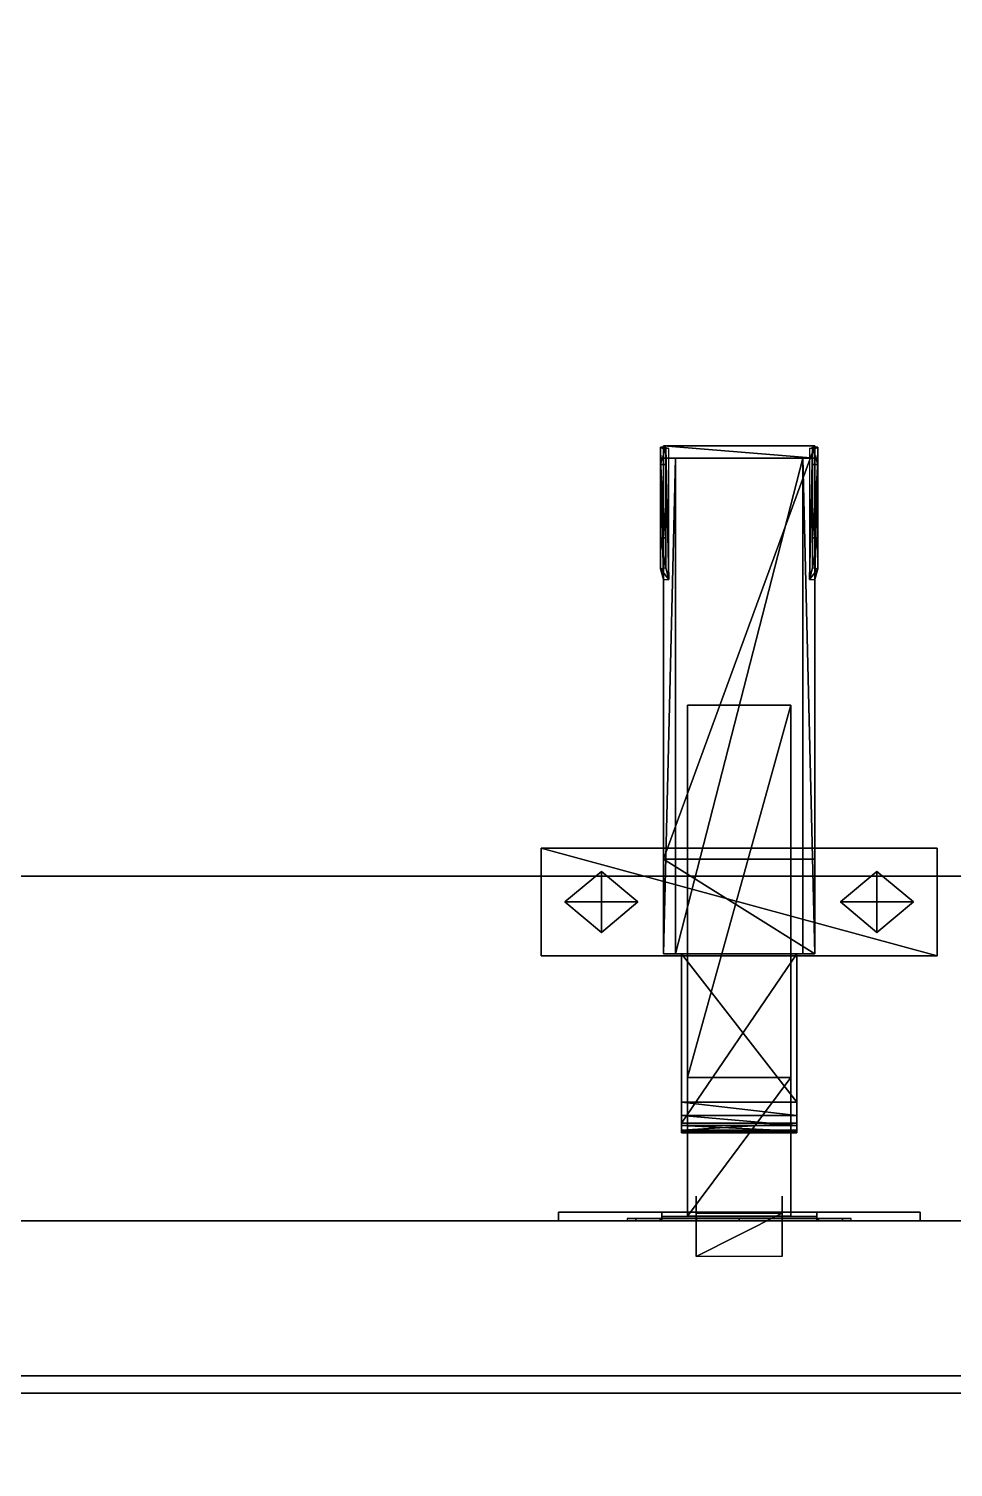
# Model space of a CAD drawing. Extents: x 0 to 3903, y -1756 to 0.
# Drawn here: x 1480.5 to 1587.9, y -546.6 to -379.7 of the extents above; entities that cross this region are included whole.
import ezdxf

# ---------------------------------------------------------------- set-up
doc = ezdxf.new("R2010")
doc.units = 0
for name, color, linetype in [('LAYER0', 7, 'CONTINUOUS'), ('LAYER1', 7, 'CONTINUOUS'), ('LAYER148', 35, 'CONTINUOUS'), ('LAYER151', 8, 'CONTINUOUS'), ('LAYER153', 8, 'CONTINUOUS'), ('LAYER173', 7, 'CONTINUOUS'), ('LAYER174', 7, 'CONTINUOUS'), ('LAYER177', 253, 'CONTINUOUS'), ('LAYER178', 253, 'CONTINUOUS'), ('LAYER179', 28, 'CONTINUOUS'), ('LAYER183', 47, 'CONTINUOUS'), ('LAYER335', 7, 'CONTINUOUS'), ('LAYER336', 7, 'CONTINUOUS'), ('LAYER345', 8, 'CONTINUOUS'), ('LAYER371', 7, 'CONTINUOUS'), ('LAYER386', 7, 'CONTINUOUS'), ('LAYER411', 7, 'CONTINUOUS')]:
    doc.layers.add(name, color=color, linetype=linetype)

msp = doc.modelspace()

# ---------------------------------------------------------------- linework, layer by layer
at = {"layer": 'LAYER0', "invisible_edges": 1}
for points in [[(3902.994, -18.002), (0.0042, -1756.002), (0.0042, -18.002), (3902.994, -18.002)], [(0.0042, -1756.002), (3902.994, -18.002), (3902.994, -1756.002), (0.0042, -1756.002)], [(3902.994, -1756.002, 5), (0.0042, -18.002, 5), (0.0042, -1756.002, 5), (3902.994, -1756.002, 5)], [(0.0042, -18.002, 5), (3902.994, -1756.002, 5), (3902.994, -18.002, 5), (0.0042, -18.002, 5)]]:
    msp.add_3dface(points, dxfattribs=at)
at = {"layer": 'LAYER148'}
for points, invisible_edges in [([(870.0003, -232.001, 885), (2405, -168.001, 885), (2405, -738.001, 885), (870.0003, -232.001, 885)], 5), ([(2405, -168.001, 930), (870.0003, -232.001, 930), (2405, -738.001, 930), (2405, -168.001, 930)], 3), ([(870.0003, -232.001, 885), (2405, -738.001, 885), (870.0003, -692.001, 885), (870.0003, -232.001, 885)], 3), ([(2405, -738.001, 930), (870.0003, -232.001, 930), (870.0003, -692.001, 930), (2405, -738.001, 930)], 5)]:
    msp.add_3dface(points, dxfattribs=dict(at, invisible_edges=invisible_edges))
at = {"layer": 'LAYER151', "invisible_edges": 1}
for points in [[(3535, -168, 1605), (907.0002, -538, 1605), (907.0002, -168, 1605), (3535, -168, 1605)], [(907.0002, -538, 1605), (3535, -168, 1605), (3535, -538, 1605), (907.0002, -538, 1605)], [(3535, -538, 1623), (907.0002, -168, 1623), (907.0002, -538, 1623), (3535, -538, 1623)], [(907.0002, -168, 1623), (3535, -538, 1623), (3535, -168, 1623), (907.0002, -168, 1623)], [(3535, -538, 1623), (907.0002, -538, 1605), (3535, -538, 1605), (3535, -538, 1623)], [(907.0002, -538, 1605), (3535, -538, 1623), (907.0002, -538, 1623), (907.0002, -538, 1605)]]:
    msp.add_3dface(points, dxfattribs=at)
at = {"layer": 'LAYER153', "invisible_edges": 1}
for points in [[(3517, -478, 2487), (925.0002, -538, 2487), (925.0002, -478, 2487), (3517, -478, 2487)], [(925.0002, -538, 2487), (3517, -478, 2487), (3517, -538, 2487), (925.0002, -538, 2487)], [(925.0002, -478, 2505), (3517, -478, 2487), (925.0002, -478, 2487), (925.0002, -478, 2505)], [(3517, -478, 2487), (925.0002, -478, 2505), (3517, -478, 2505), (3517, -478, 2487)], [(3517, -538, 2505), (925.0002, -478, 2505), (925.0002, -538, 2505), (3517, -538, 2505)], [(925.0002, -478, 2505), (3517, -538, 2505), (3517, -478, 2505), (925.0002, -478, 2505)], [(3517, -538, 2505), (925.0002, -538, 2487), (3517, -538, 2487), (3517, -538, 2505)], [(925.0002, -538, 2487), (3517, -538, 2505), (925.0002, -538, 2505), (925.0002, -538, 2487)]]:
    msp.add_3dface(points, dxfattribs=at)
at = {"layer": 'LAYER173', "invisible_edges": 1}
for points in [[(1647, -168, 1624), (943.0002, -518, 1624), (943.0002, -168, 1624), (1647, -168, 1624)], [(943.0002, -518, 1624), (1647, -168, 1624), (1647, -518, 1624), (943.0002, -518, 1624)], [(1647, -518, 1642), (943.0002, -168, 1642), (943.0002, -518, 1642), (1647, -518, 1642)], [(943.0002, -168, 1642), (1647, -518, 1642), (1647, -168, 1642), (943.0002, -168, 1642)], [(1647, -518, 1642), (943.0002, -518, 1624), (1647, -518, 1624), (1647, -518, 1642)], [(943.0002, -518, 1624), (1647, -518, 1642), (943.0002, -518, 1642), (943.0002, -518, 1624)]]:
    msp.add_3dface(points, dxfattribs=at)
at = {"layer": 'LAYER174', "invisible_edges": 1}
for points in [[(943.0002, -168, 1972), (1647, -518, 1972), (1647, -168, 1972), (943.0002, -168, 1972)], [(1647, -518, 1972), (943.0002, -168, 1972), (943.0002, -518, 1972), (1647, -518, 1972)], [(943.0002, -518, 1954), (1647, -168, 1954), (1647, -518, 1954), (943.0002, -518, 1954)], [(1647, -168, 1954), (943.0002, -518, 1954), (943.0002, -168, 1954), (1647, -168, 1954)], [(943.0002, -518, 1954), (1647, -518, 1972), (943.0002, -518, 1972), (943.0002, -518, 1954)], [(1647, -518, 1972), (943.0002, -518, 1954), (1647, -518, 1954), (1647, -518, 1972)]]:
    msp.add_3dface(points, dxfattribs=at)
at = {"layer": 'LAYER177'}
for points in [[(1553.875, -428.2314, 1951.05), (1553.875, -428.2976, 1950.032), (1553.875, -430.2314, 1953.05), (1553.875, -428.2314, 1951.05)], [(1554.475, -428.2314, 1951.05), (1554.475, -428.2913, 1950.124), (1553.875, -428.2314, 1951.05), (1554.475, -428.2314, 1951.05)], [(1553.875, -428.2314, 1951.05), (1554.475, -428.2913, 1950.124), (1553.875, -428.2976, 1950.032), (1553.875, -428.2314, 1951.05)], [(1554.475, -430.2314, 1953.05), (1554.475, -428.2314, 1951.05), (1553.875, -430.2314, 1953.05), (1554.475, -430.2314, 1953.05)], [(1553.875, -430.2314, 1953.05), (1554.475, -428.2314, 1951.05), (1553.875, -428.2314, 1951.05), (1553.875, -430.2314, 1953.05)], [(1554.829, -428.3699, 1949), (1553.875, -428.2976, 1950.032), (1554.475, -428.2913, 1950.124), (1554.829, -428.3699, 1949)], [(1554.2, -428.3699, 1949), (1554.2, -443.5649, 1949), (1553.875, -428.2976, 1950.032), (1554.2, -428.3699, 1949)], [(1553.875, -428.2976, 1950.032), (1554.2, -443.5649, 1949), (1553.875, -442.3354, 1950.032), (1553.875, -428.2976, 1950.032)], [(1553.875, -442.3354, 1950.032), (1553.875, -430.2314, 1953.05), (1553.875, -428.2976, 1950.032), (1553.875, -442.3354, 1950.032)], [(1554.829, -428.3699, 1949), (1554.2, -428.3699, 1949), (1553.875, -428.2976, 1950.032), (1554.829, -428.3699, 1949)], [(1554.2, -428.0422, 1949), (1554.2, -429.5056, 1928.074), (1554.2, -487.011, 1928.074), (1554.2, -428.0422, 1949)], [(1554.2, -428.0422, 1949), (1554.2, -487.011, 1928.074), (1554.2, -476.0403, 1949), (1554.2, -428.0422, 1949)], [(1571.8, -428.0422, 1949), (1554.2, -428.0422, 1949), (1554.2, -476.0403, 1949), (1571.8, -428.0422, 1949)], [(1571.8, -428.0422, 1949), (1554.2, -476.0403, 1949), (1571.8, -476.0403, 1949), (1571.8, -428.0422, 1949)], [(1571.8, -428.0422, 1949), (1571.8, -429.5056, 1928.074), (1554.2, -428.0422, 1949), (1571.8, -428.0422, 1949)], [(1554.2, -428.0422, 1949), (1571.8, -429.5056, 1928.074), (1554.2, -429.5056, 1928.074), (1554.2, -428.0422, 1949)], [(1554.475, -428.2314, 1951.05), (1554.475, -430.2314, 1953.05), (1554.475, -428.2913, 1950.124), (1554.475, -428.2314, 1951.05)], [(1554.475, -442.2256, 1950.124), (1554.829, -443.5649, 1949), (1554.475, -428.2913, 1950.124), (1554.475, -442.2256, 1950.124)], [(1554.475, -428.2913, 1950.124), (1554.829, -443.5649, 1949), (1554.829, -428.3699, 1949), (1554.475, -428.2913, 1950.124)], [(1554.475, -430.2314, 1953.05), (1554.475, -442.2256, 1950.124), (1554.475, -428.2913, 1950.124), (1554.475, -430.2314, 1953.05)], [(1572.125, -428.2976, 1950.032), (1571.171, -428.3699, 1949), (1571.525, -428.2913, 1950.124), (1572.125, -428.2976, 1950.032)], [(1571.171, -443.5649, 1949), (1571.525, -442.2256, 1950.124), (1571.525, -428.2913, 1950.124), (1571.171, -443.5649, 1949)], [(1571.171, -443.5649, 1949), (1571.525, -428.2913, 1950.124), (1571.171, -428.3699, 1949), (1571.171, -443.5649, 1949)], [(1571.8, -428.3699, 1949), (1571.171, -428.3699, 1949), (1572.125, -428.2976, 1950.032), (1571.8, -428.3699, 1949)], [(1571.525, -430.2314, 1953.05), (1571.525, -428.2314, 1951.05), (1571.525, -428.2913, 1950.124), (1571.525, -430.2314, 1953.05)], [(1571.525, -428.2913, 1950.124), (1571.525, -428.2314, 1951.05), (1572.125, -428.2314, 1951.05), (1571.525, -428.2913, 1950.124)], [(1571.525, -428.2913, 1950.124), (1572.125, -428.2314, 1951.05), (1572.125, -428.2976, 1950.032), (1571.525, -428.2913, 1950.124)], [(1571.525, -428.2314, 1951.05), (1571.525, -430.2314, 1953.05), (1572.125, -430.2314, 1953.05), (1571.525, -428.2314, 1951.05)], [(1571.525, -428.2314, 1951.05), (1572.125, -430.2314, 1953.05), (1572.125, -428.2314, 1951.05), (1571.525, -428.2314, 1951.05)], [(1571.525, -442.2256, 1950.124), (1571.525, -430.2314, 1953.05), (1571.525, -428.2913, 1950.124), (1571.525, -442.2256, 1950.124)], [(1571.8, -429.5056, 1928.074), (1571.8, -428.0422, 1949), (1571.8, -476.0403, 1949), (1571.8, -429.5056, 1928.074)], [(1571.8, -443.5649, 1949), (1571.8, -428.3699, 1949), (1572.125, -428.2976, 1950.032), (1571.8, -443.5649, 1949)], [(1571.8, -443.5649, 1949), (1572.125, -428.2976, 1950.032), (1572.125, -442.3354, 1950.032), (1571.8, -443.5649, 1949)], [(1572.125, -428.2976, 1950.032), (1572.125, -428.2314, 1951.05), (1572.125, -430.2314, 1953.05), (1572.125, -428.2976, 1950.032)], [(1572.125, -430.2314, 1953.05), (1572.125, -442.3354, 1950.032), (1572.125, -428.2976, 1950.032), (1572.125, -430.2314, 1953.05)], [(1553.875, -442.3354, 1950.032), (1553.875, -438.7385, 1953.05), (1553.875, -430.2314, 1953.05), (1553.875, -442.3354, 1950.032)], [(1554.475, -438.7385, 1953.05), (1554.475, -430.2314, 1953.05), (1553.875, -430.2314, 1953.05), (1554.475, -438.7385, 1953.05)], [(1554.475, -438.7385, 1953.05), (1553.875, -430.2314, 1953.05), (1553.875, -438.7385, 1953.05), (1554.475, -438.7385, 1953.05)], [(1554.2, -429.5056, 1928.074), (1555.6, -429.5056, 1928.074), (1554.2, -487.011, 1928.074), (1554.2, -429.5056, 1928.074)], [(1554.2, -487.011, 1928.074), (1555.6, -429.5056, 1928.074), (1555.6, -487.011, 1928.074), (1554.2, -487.011, 1928.074)], [(1554.475, -438.7385, 1953.05), (1554.475, -442.2256, 1950.124), (1554.475, -430.2314, 1953.05), (1554.475, -438.7385, 1953.05)], [(1555.6, -487.011, 1924.1), (1555.6, -487.011, 1928.074), (1555.6, -429.5056, 1928.074), (1555.6, -487.011, 1924.1)], [(1555.6, -487.011, 1924.1), (1555.6, -429.5056, 1928.074), (1570.4, -429.5056, 1928.074), (1555.6, -487.011, 1924.1)], [(1555.6, -487.011, 1924.1), (1570.4, -429.5056, 1928.074), (1570.4, -487.011, 1924.1), (1555.6, -487.011, 1924.1)], [(1570.4, -487.011, 1928.074), (1570.4, -487.011, 1924.1), (1570.4, -429.5056, 1928.074), (1570.4, -487.011, 1928.074)], [(1571.8, -487.011, 1928.074), (1570.4, -487.011, 1928.074), (1570.4, -429.5056, 1928.074), (1571.8, -487.011, 1928.074)], [(1571.8, -487.011, 1928.074), (1570.4, -429.5056, 1928.074), (1571.8, -429.5056, 1928.074), (1571.8, -487.011, 1928.074)], [(1571.525, -430.2314, 1953.05), (1571.525, -438.7385, 1953.05), (1572.125, -430.2314, 1953.05), (1571.525, -430.2314, 1953.05)], [(1572.125, -430.2314, 1953.05), (1571.525, -438.7385, 1953.05), (1572.125, -438.7385, 1953.05), (1572.125, -430.2314, 1953.05)], [(1571.525, -442.2256, 1950.124), (1571.525, -438.7385, 1953.05), (1571.525, -430.2314, 1953.05), (1571.525, -442.2256, 1950.124)], [(1571.8, -429.5056, 1928.074), (1571.8, -476.0403, 1949), (1571.8, -487.011, 1928.074), (1571.8, -429.5056, 1928.074)], [(1572.125, -438.7385, 1953.05), (1572.125, -442.3354, 1950.032), (1572.125, -430.2314, 1953.05), (1572.125, -438.7385, 1953.05)], [(1554.475, -442.2256, 1950.124), (1554.475, -438.7385, 1953.05), (1553.875, -438.7385, 1953.05), (1554.475, -442.2256, 1950.124)], [(1554.475, -442.2256, 1950.124), (1553.875, -438.7385, 1953.05), (1553.875, -442.3354, 1950.032), (1554.475, -442.2256, 1950.124)], [(1571.525, -438.7385, 1953.05), (1571.525, -442.2256, 1950.124), (1572.125, -438.7385, 1953.05), (1571.525, -438.7385, 1953.05)], [(1572.125, -438.7385, 1953.05), (1571.525, -442.2256, 1950.124), (1572.125, -442.3354, 1950.032), (1572.125, -438.7385, 1953.05)], [(1554.829, -443.5649, 1949), (1554.475, -442.2256, 1950.124), (1553.875, -442.3354, 1950.032), (1554.829, -443.5649, 1949)], [(1554.829, -443.5649, 1949), (1553.875, -442.3354, 1950.032), (1554.2, -443.5649, 1949), (1554.829, -443.5649, 1949)], [(1571.525, -442.2256, 1950.124), (1571.171, -443.5649, 1949), (1572.125, -442.3354, 1950.032), (1571.525, -442.2256, 1950.124)], [(1572.125, -442.3354, 1950.032), (1571.171, -443.5649, 1949), (1571.8, -443.5649, 1949), (1572.125, -442.3354, 1950.032)], [(1554.2, -487.011, 1928.074), (1554.2, -487.011, 1939.858), (1554.2, -476.0403, 1949), (1554.2, -487.011, 1928.074)], [(1571.8, -487.011, 1939.858), (1571.8, -476.0403, 1949), (1554.2, -476.0403, 1949), (1571.8, -487.011, 1939.858)], [(1571.8, -487.011, 1939.858), (1554.2, -476.0403, 1949), (1554.2, -487.011, 1939.858), (1571.8, -487.011, 1939.858)], [(1571.8, -487.011, 1928.074), (1571.8, -476.0403, 1949), (1571.8, -487.011, 1939.858), (1571.8, -487.011, 1928.074)], [(1554.2, -487.011, 1928.074), (1571.8, -487.011, 1928.074), (1554.2, -487.011, 1939.858), (1554.2, -487.011, 1928.074)], [(1554.2, -487.011, 1939.858), (1571.8, -487.011, 1928.074), (1571.8, -487.011, 1939.858), (1554.2, -487.011, 1939.858)], [(1555.6, -487.011, 1924.1), (1570.4, -487.011, 1924.1), (1555.6, -487.011, 1928.074), (1555.6, -487.011, 1924.1)], [(1555.6, -487.011, 1928.074), (1570.4, -487.011, 1924.1), (1570.4, -487.011, 1928.074), (1555.6, -487.011, 1928.074)], [(1556.3, -487.011, 1925.666), (1556.3, -504.2454, 1925.275), (1556.3, -506.666, 1938.375), (1556.3, -487.011, 1925.666)], [(1556.3, -487.011, 1925.666), (1556.3, -506.666, 1938.375), (1556.3, -487.011, 1938.375), (1556.3, -487.011, 1925.666)], [(1569.7, -504.2454, 1925.275), (1556.3, -504.2454, 1925.275), (1556.3, -487.011, 1925.666), (1569.7, -504.2454, 1925.275)], [(1569.7, -504.2454, 1925.275), (1556.3, -487.011, 1925.666), (1569.7, -487.011, 1925.666), (1569.7, -504.2454, 1925.275)], [(1569.7, -506.666, 1938.375), (1569.7, -487.011, 1938.375), (1556.3, -506.666, 1938.375), (1569.7, -506.666, 1938.375)], [(1556.3, -506.666, 1938.375), (1569.7, -487.011, 1938.375), (1556.3, -487.011, 1938.375), (1556.3, -506.666, 1938.375)], [(1569.7, -504.2454, 1925.275), (1569.7, -487.011, 1925.666), (1569.7, -506.666, 1938.375), (1569.7, -504.2454, 1925.275)], [(1569.7, -506.666, 1938.375), (1569.7, -487.011, 1925.666), (1569.7, -487.011, 1938.375), (1569.7, -506.666, 1938.375)], [(1569.7, -505.7974, 1927.07), (1556.3, -505.7974, 1927.07), (1556.3, -504.2454, 1925.275), (1569.7, -505.7974, 1927.07)], [(1569.7, -505.7974, 1927.07), (1556.3, -504.2454, 1925.275), (1569.7, -504.2454, 1925.275), (1569.7, -505.7974, 1927.07)], [(1556.3, -505.7974, 1927.07), (1556.3, -504.6487, 1927.458), (1556.3, -504.2454, 1925.275), (1556.3, -505.7974, 1927.07)], [(1556.3, -506.937, 1929.152), (1556.3, -505.0522, 1929.642), (1556.3, -504.6487, 1927.458), (1556.3, -506.937, 1929.152)], [(1556.3, -506.937, 1929.152), (1556.3, -504.6487, 1927.458), (1556.3, -505.7974, 1927.07), (1556.3, -506.937, 1929.152)], [(1556.3, -507.6125, 1931.426), (1556.3, -505.4556, 1931.825), (1556.3, -505.0522, 1929.642), (1556.3, -507.6125, 1931.426)], [(1556.3, -507.6125, 1931.426), (1556.3, -505.0522, 1929.642), (1556.3, -506.937, 1929.152), (1556.3, -507.6125, 1931.426)], [(1556.3, -507.7944, 1933.792), (1556.3, -505.8591, 1934.008), (1556.3, -505.4556, 1931.825), (1556.3, -507.7944, 1933.792)], [(1556.3, -507.7944, 1933.792), (1556.3, -505.4556, 1931.825), (1556.3, -507.6125, 1931.426), (1556.3, -507.7944, 1933.792)], [(1569.7, -506.937, 1929.152), (1556.3, -506.937, 1929.152), (1556.3, -505.7974, 1927.07), (1569.7, -506.937, 1929.152)], [(1569.7, -506.937, 1929.152), (1556.3, -505.7974, 1927.07), (1569.7, -505.7974, 1927.07), (1569.7, -506.937, 1929.152)], [(1569.7, -504.6487, 1927.458), (1569.7, -505.7974, 1927.07), (1569.7, -504.2454, 1925.275), (1569.7, -504.6487, 1927.458)], [(1569.7, -505.0522, 1929.642), (1569.7, -506.937, 1929.152), (1569.7, -504.6487, 1927.458), (1569.7, -505.0522, 1929.642)], [(1569.7, -504.6487, 1927.458), (1569.7, -506.937, 1929.152), (1569.7, -505.7974, 1927.07), (1569.7, -504.6487, 1927.458)], [(1569.7, -505.4556, 1931.825), (1569.7, -507.6125, 1931.426), (1569.7, -505.0522, 1929.642), (1569.7, -505.4556, 1931.825)], [(1569.7, -505.0522, 1929.642), (1569.7, -507.6125, 1931.426), (1569.7, -506.937, 1929.152), (1569.7, -505.0522, 1929.642)], [(1569.7, -505.8591, 1934.008), (1569.7, -507.7944, 1933.792), (1569.7, -505.4556, 1931.825), (1569.7, -505.8591, 1934.008)], [(1569.7, -505.4556, 1931.825), (1569.7, -507.7944, 1933.792), (1569.7, -507.6125, 1931.426), (1569.7, -505.4556, 1931.825)], [(1556.3, -507.4741, 1936.144), (1556.3, -506.2625, 1936.192), (1556.3, -505.8591, 1934.008), (1556.3, -507.4741, 1936.144)], [(1556.3, -507.4741, 1936.144), (1556.3, -505.8591, 1934.008), (1556.3, -507.7944, 1933.792), (1556.3, -507.4741, 1936.144)], [(1556.3, -506.666, 1938.375), (1556.3, -506.2625, 1936.192), (1556.3, -507.4741, 1936.144), (1556.3, -506.666, 1938.375)], [(1569.7, -506.666, 1938.375), (1556.3, -506.666, 1938.375), (1556.3, -507.4741, 1936.144), (1569.7, -506.666, 1938.375)], [(1569.7, -506.666, 1938.375), (1556.3, -507.4741, 1936.144), (1569.7, -507.4741, 1936.144), (1569.7, -506.666, 1938.375)], [(1569.7, -507.6125, 1931.426), (1556.3, -507.6125, 1931.426), (1556.3, -506.937, 1929.152), (1569.7, -507.6125, 1931.426)], [(1569.7, -507.6125, 1931.426), (1556.3, -506.937, 1929.152), (1569.7, -506.937, 1929.152), (1569.7, -507.6125, 1931.426)], [(1569.7, -507.4741, 1936.144), (1556.3, -507.4741, 1936.144), (1556.3, -507.7944, 1933.792), (1569.7, -507.4741, 1936.144)], [(1569.7, -507.4741, 1936.144), (1556.3, -507.7944, 1933.792), (1569.7, -507.7944, 1933.792), (1569.7, -507.4741, 1936.144)], [(1569.7, -506.2625, 1936.192), (1569.7, -507.4741, 1936.144), (1569.7, -505.8591, 1934.008), (1569.7, -506.2625, 1936.192)], [(1569.7, -505.8591, 1934.008), (1569.7, -507.4741, 1936.144), (1569.7, -507.7944, 1933.792), (1569.7, -505.8591, 1934.008)], [(1569.7, -506.2625, 1936.192), (1569.7, -506.666, 1938.375), (1569.7, -507.4741, 1936.144), (1569.7, -506.2625, 1936.192)], [(1569.7, -507.7944, 1933.792), (1556.3, -507.7944, 1933.792), (1556.3, -507.6125, 1931.426), (1569.7, -507.7944, 1933.792)], [(1569.7, -507.7944, 1933.792), (1556.3, -507.6125, 1931.426), (1569.7, -507.6125, 1931.426), (1569.7, -507.7944, 1933.792)]]:
    msp.add_3dface(points, dxfattribs=at)
at = {"layer": 'LAYER178'}
for points in [[(1569, -458.1428, 1954), (1569, -458.1428, 1942.22), (1557, -458.1428, 1954), (1569, -458.1428, 1954)], [(1557, -458.1428, 1954), (1569, -458.1428, 1942.22), (1557, -458.1428, 1942.22), (1557, -458.1428, 1954)], [(1557, -458.1428, 1954), (1557, -458.1428, 1942.22), (1557, -501.3635, 1954), (1557, -458.1428, 1954)], [(1557, -501.3635, 1954), (1557, -458.1428, 1942.22), (1557, -501.3635, 1942.22), (1557, -501.3635, 1954)], [(1569, -501.3635, 1942.22), (1557, -501.3635, 1942.22), (1569, -458.1428, 1942.22), (1569, -501.3635, 1942.22)], [(1569, -458.1428, 1942.22), (1557, -501.3635, 1942.22), (1557, -458.1428, 1942.22), (1569, -458.1428, 1942.22)], [(1569, -501.3635, 1954), (1569, -501.3635, 1942.22), (1569, -458.1428, 1954), (1569, -501.3635, 1954)], [(1569, -458.1428, 1954), (1569, -501.3635, 1942.22), (1569, -458.1428, 1942.22), (1569, -458.1428, 1954)], [(1540, -487.2339, 1952.429), (1540, -487.2339, 1954), (1540, -474.7661, 1954), (1540, -487.2339, 1952.429)], [(1540, -487.2339, 1952.429), (1540, -474.7661, 1954), (1540, -474.7661, 1952.429), (1540, -487.2339, 1952.429)], [(1540, -474.7661, 1952.429), (1540, -474.7661, 1954), (1586, -474.7661, 1954), (1540, -474.7661, 1952.429)], [(1540, -474.7661, 1952.429), (1586, -474.7661, 1954), (1586, -474.7661, 1952.429), (1540, -474.7661, 1952.429)], [(1586, -487.2339, 1952.429), (1540, -487.2339, 1952.429), (1540, -474.7661, 1952.429), (1586, -487.2339, 1952.429)], [(1586, -487.2339, 1952.429), (1540, -474.7661, 1952.429), (1586, -474.7661, 1952.429), (1586, -487.2339, 1952.429)], [(1586, -474.7661, 1952.429), (1586, -474.7661, 1954), (1586, -487.2339, 1954), (1586, -474.7661, 1952.429)], [(1586, -474.7661, 1952.429), (1586, -487.2339, 1954), (1586, -487.2339, 1952.429), (1586, -474.7661, 1952.429)], [(1547, -477.4736, 1951.644), (1542.757, -481, 1951.644), (1547, -477.4736, 1952.429), (1547, -477.4736, 1951.644)], [(1547, -477.4736, 1952.429), (1542.757, -481, 1951.644), (1542.757, -481, 1952.429), (1547, -477.4736, 1952.429)], [(1542.757, -481, 1952.429), (1547, -477.4736, 1952.429), (1551.243, -481, 1952.429), (1542.757, -481, 1952.429)], [(1542.757, -481, 1951.644), (1547, -477.4736, 1951.644), (1547, -484.5264, 1951.644), (1542.757, -481, 1951.644)], [(1551.243, -481, 1951.644), (1547, -477.4736, 1951.644), (1551.243, -481, 1952.429), (1551.243, -481, 1951.644)], [(1551.243, -481, 1952.429), (1547, -477.4736, 1951.644), (1547, -477.4736, 1952.429), (1551.243, -481, 1952.429)], [(1547, -484.5264, 1951.644), (1547, -477.4736, 1951.644), (1551.243, -481, 1951.644), (1547, -484.5264, 1951.644)], [(1579, -477.4736, 1951.644), (1574.757, -481, 1951.644), (1579, -477.4736, 1952.429), (1579, -477.4736, 1951.644)], [(1579, -477.4736, 1952.429), (1574.757, -481, 1951.644), (1574.757, -481, 1952.429), (1579, -477.4736, 1952.429)], [(1574.757, -481, 1952.429), (1579, -477.4736, 1952.429), (1583.243, -481, 1952.429), (1574.757, -481, 1952.429)], [(1574.757, -481, 1951.644), (1579, -477.4736, 1951.644), (1579, -484.5264, 1951.644), (1574.757, -481, 1951.644)], [(1583.243, -481, 1951.644), (1579, -477.4736, 1951.644), (1583.243, -481, 1952.429), (1583.243, -481, 1951.644)], [(1583.243, -481, 1952.429), (1579, -477.4736, 1951.644), (1579, -477.4736, 1952.429), (1583.243, -481, 1952.429)], [(1579, -484.5264, 1951.644), (1579, -477.4736, 1951.644), (1583.243, -481, 1951.644), (1579, -484.5264, 1951.644)], [(1542.757, -481, 1952.429), (1551.243, -481, 1952.429), (1547, -484.5264, 1952.429), (1542.757, -481, 1952.429)], [(1542.757, -481, 1952.429), (1542.757, -481, 1951.644), (1547, -484.5264, 1952.429), (1542.757, -481, 1952.429)], [(1547, -484.5264, 1952.429), (1542.757, -481, 1951.644), (1547, -484.5264, 1951.644), (1547, -484.5264, 1952.429)], [(1547, -484.5264, 1951.644), (1551.243, -481, 1951.644), (1547, -484.5264, 1952.429), (1547, -484.5264, 1951.644)], [(1547, -484.5264, 1952.429), (1551.243, -481, 1951.644), (1551.243, -481, 1952.429), (1547, -484.5264, 1952.429)], [(1574.757, -481, 1952.429), (1583.243, -481, 1952.429), (1579, -484.5264, 1952.429), (1574.757, -481, 1952.429)], [(1574.757, -481, 1952.429), (1574.757, -481, 1951.644), (1579, -484.5264, 1952.429), (1574.757, -481, 1952.429)], [(1579, -484.5264, 1952.429), (1574.757, -481, 1951.644), (1579, -484.5264, 1951.644), (1579, -484.5264, 1952.429)], [(1579, -484.5264, 1951.644), (1583.243, -481, 1951.644), (1579, -484.5264, 1952.429), (1579, -484.5264, 1951.644)], [(1579, -484.5264, 1952.429), (1583.243, -481, 1951.644), (1583.243, -481, 1952.429), (1579, -484.5264, 1952.429)], [(1586, -487.2339, 1954), (1540, -487.2339, 1954), (1540, -487.2339, 1952.429), (1586, -487.2339, 1954)], [(1586, -487.2339, 1954), (1540, -487.2339, 1952.429), (1586, -487.2339, 1952.429), (1586, -487.2339, 1954)], [(1557, -501.3635, 1947.717), (1557, -501.3635, 1942.22), (1557, -517.4595, 1945.361), (1557, -501.3635, 1947.717)], [(1557, -517.4595, 1945.361), (1557, -501.3635, 1942.22), (1557, -517.4595, 1939.864), (1557, -517.4595, 1945.361)], [(1569, -517.4595, 1939.864), (1557, -517.4595, 1939.864), (1569, -501.3635, 1942.22), (1569, -517.4595, 1939.864)], [(1569, -501.3635, 1942.22), (1557, -517.4595, 1939.864), (1557, -501.3635, 1942.22), (1569, -501.3635, 1942.22)], [(1569, -517.4595, 1945.361), (1569, -517.4595, 1939.864), (1569, -501.3635, 1947.717), (1569, -517.4595, 1945.361)], [(1569, -501.3635, 1947.717), (1569, -517.4595, 1939.864), (1569, -501.3635, 1942.22), (1569, -501.3635, 1947.717)], [(1558, -515.1406, 1941.612), (1558, -517.1189, 1940.435), (1558, -521.6628, 1954.854), (1558, -515.1406, 1941.612)], [(1568, -521.6628, 1954.854), (1568, -522.1428, 1954.466), (1568, -515.1406, 1941.612), (1568, -521.6628, 1954.854)], [(1568, -515.1406, 1941.612), (1568, -522.1428, 1954.466), (1568, -517.1189, 1940.435), (1568, -515.1406, 1941.612)], [(1558, -521.6628, 1954.854), (1558, -517.1189, 1940.435), (1558, -522.1428, 1954.466), (1558, -521.6628, 1954.854)], [(1568, -522.1428, 1954.466), (1558, -522.1428, 1954.466), (1568, -517.1189, 1940.435), (1568, -522.1428, 1954.466)], [(1568, -517.1189, 1940.435), (1558, -522.1428, 1954.466), (1558, -517.1189, 1940.435), (1568, -517.1189, 1940.435)]]:
    msp.add_3dface(points, dxfattribs=at)
at = {"layer": 'LAYER179'}
for points in [[(1542, -517, 1931.5), (1542, -518, 1931.5), (1542, -517, 1931.5)], [(1542, -517, 1931.5), (1542, -517, 1949.5), (1542, -517, 1949.5), (1542, -517, 1931.5)], [(1584, -518, 1931.5), (1542, -518, 1931.5), (1542, -517, 1931.5), (1584, -517, 1931.5)], [(1554, -517, 1949.5), (1554, -518, 1949.5), (1542, -518, 1949.5), (1542, -517, 1949.5)], [(1542, -517, 1949.5), (1542, -518, 1949.5), (1542, -518, 1931.5), (1542, -517, 1931.5)], [(1572, -517, 1936.5), (1572, -518, 1936.5), (1554, -518, 1936.5), (1554, -517, 1936.5)], [(1554, -517, 1936.5), (1554, -518, 1936.5), (1554, -518, 1949.5), (1554, -517, 1949.5)], [(1572, -517, 1936.5), (1572, -518, 1936.5), (1572, -518, 1949.5), (1572, -517, 1949.5)], [(1572, -517, 1949.5), (1572, -518, 1949.5), (1584, -518, 1949.5), (1584, -517, 1949.5)], [(1584, -517, 1931.5), (1584, -517, 1949.5), (1584, -517, 1949.5), (1584, -517, 1931.5)], [(1584, -517, 1949.5), (1584, -518, 1949.5), (1584, -518, 1931.5), (1584, -517, 1931.5)], [(1554, -518, 1949.5), (1542, -518, 1949.5), (1554, -518, 1949.5)], [(1584, -518, 1931.5), (1584, -518, 1949.5), (1542, -518, 1949.5), (1542, -518, 1931.5)], [(1572, -518, 1936.5), (1554, -518, 1936.5), (1572, -518, 1936.5)], [(1572, -518, 1949.5), (1584, -518, 1949.5), (1572, -518, 1949.5)]]:
    msp.add_3dface(points, dxfattribs=at)
for points, invisible_edges in [([(1542, -517, 1931.5), (1584, -517, 1931.5), (1572, -517, 1936.5), (1554, -517, 1936.5)], 10), ([(1542, -517, 1931.5), (1554, -517, 1936.5), (1554, -517, 1949.5), (1542, -517, 1949.5)], 1), ([(1557.683, -517.5, 1953.709), (1568.5, -517.5, 1953.5), (1572, -517.5, 1949.5), (1554, -517.5, 1949.5)], 5), ([(1554, -517.5, 1949.5), (1572, -517.5, 1949.5), (1572, -517.5, 1936.5), (1554, -517.5, 1936.5)], 1), ([(1557.5, -517.5, 1960.5), (1568.5, -517.5, 1960.5), (1568.5, -517.5, 1953.5), (1557.683, -517.5, 1953.709)], 4), ([(1584, -517, 1931.5), (1572, -517, 1936.5), (1572, -517, 1949.5), (1584, -517, 1949.5)], 1), ([(1550.99, -517.75, 1954.475), (1550, -517.75, 1949.5), (1554, -517.75, 1949.5), (1557.5, -517.75, 1953.5)], 8), ([(1553.808, -517.75, 1958.692), (1550.99, -517.75, 1954.475), (1557.5, -517.75, 1953.5), (1557.5, -517.75, 1957)], 10), ([(1558.025, -517.75, 1961.51), (1553.808, -517.75, 1958.692), (1557.5, -517.75, 1957), (1557.5, -517.75, 1960.5)], 10), ([(1563, -517.75, 1962.5), (1558.025, -517.75, 1961.51), (1557.5, -517.75, 1960.5), (1563, -517.75, 1960.5)], 10), ([(1567.975, -517.75, 1961.51), (1563, -517.75, 1962.5), (1563, -517.75, 1960.5), (1568.5, -517.75, 1960.5)], 10), ([(1572.192, -517.75, 1958.692), (1567.975, -517.75, 1961.51), (1568.5, -517.75, 1960.5), (1568.5, -517.75, 1957)], 10), ([(1576, -517.75, 1949.5), (1575.01, -517.75, 1954.475), (1568.5, -517.75, 1953.5), (1572, -517.75, 1949.5)], 2), ([(1575.01, -517.75, 1954.475), (1572.192, -517.75, 1958.692), (1568.5, -517.75, 1957), (1568.5, -517.75, 1953.5)], 10)]:
    msp.add_3dface(points, dxfattribs=dict(at, invisible_edges=invisible_edges))
at = {"layer": 'LAYER183', "invisible_edges": 1}
for points in [[(1663, -518, 1626), (927.0001, -518, 1970), (1663, -518, 1970), (1663, -518, 1626)], [(927.0001, -518, 1970), (1663, -518, 1626), (927.0001, -518, 1626), (927.0001, -518, 1970)], [(1663, -536, 1970), (927.0001, -518, 1970), (927.0001, -536, 1970), (1663, -536, 1970)], [(927.0001, -518, 1970), (1663, -536, 1970), (1663, -518, 1970), (927.0001, -518, 1970)], [(1663, -518, 1626), (927.0001, -536, 1626), (927.0001, -518, 1626), (1663, -518, 1626)], [(927.0001, -536, 1626), (1663, -518, 1626), (1663, -536, 1626), (927.0001, -536, 1626)], [(927.0001, -536, 1626), (1663, -536, 1970), (927.0001, -536, 1970), (927.0001, -536, 1626)], [(1663, -536, 1970), (927.0001, -536, 1626), (1663, -536, 1626), (1663, -536, 1970)]]:
    msp.add_3dface(points, dxfattribs=at)
at = {"layer": 'LAYER335', "invisible_edges": 1}
for points in [[(1647, -168, 1974), (943.0002, -518, 1974), (943.0002, -168, 1974), (1647, -168, 1974)], [(943.0002, -518, 1974), (1647, -168, 1974), (1647, -518, 1974), (943.0002, -518, 1974)], [(1647, -518, 1992), (943.0002, -168, 1992), (943.0002, -518, 1992), (1647, -518, 1992)], [(943.0002, -168, 1992), (1647, -518, 1992), (1647, -168, 1992), (943.0002, -168, 1992)], [(1647, -518, 1992), (943.0002, -518, 1974), (1647, -518, 1974), (1647, -518, 1992)], [(943.0002, -518, 1974), (1647, -518, 1992), (943.0002, -518, 1992), (943.0002, -518, 1974)]]:
    msp.add_3dface(points, dxfattribs=at)
at = {"layer": 'LAYER336', "invisible_edges": 1}
for points in [[(943.0002, -168, 2486), (1647, -518, 2486), (1647, -168, 2486), (943.0002, -168, 2486)], [(1647, -518, 2486), (943.0002, -168, 2486), (943.0002, -518, 2486), (1647, -518, 2486)], [(943.0002, -518, 2468), (1647, -168, 2468), (1647, -518, 2468), (943.0002, -518, 2468)], [(1647, -168, 2468), (943.0002, -518, 2468), (943.0002, -168, 2468), (1647, -168, 2468)], [(943.0002, -518, 2468), (1647, -518, 2486), (943.0002, -518, 2486), (943.0002, -518, 2468)], [(1647, -518, 2486), (943.0002, -518, 2468), (1647, -518, 2468), (1647, -518, 2486)]]:
    msp.add_3dface(points, dxfattribs=at)
at = {"layer": 'LAYER345', "invisible_edges": 1}
for points in [[(1296.5, -518, 2484), (1663, -518, 1976), (1296.5, -518, 1976), (1296.5, -518, 2484)], [(1663, -518, 1976), (1296.5, -518, 2484), (1663, -518, 2484), (1663, -518, 1976)], [(1296.5, -536, 1976), (1663, -518, 1976), (1663, -536, 1976), (1296.5, -536, 1976)], [(1663, -518, 1976), (1296.5, -536, 1976), (1296.5, -518, 1976), (1663, -518, 1976)], [(1296.5, -518, 2484), (1663, -536, 2484), (1663, -518, 2484), (1296.5, -518, 2484)], [(1663, -536, 2484), (1296.5, -518, 2484), (1296.5, -536, 2484), (1663, -536, 2484)], [(1663, -536, 2484), (1296.5, -536, 1976), (1663, -536, 1976), (1663, -536, 2484)], [(1296.5, -536, 1976), (1663, -536, 2484), (1296.5, -536, 2484), (1296.5, -536, 1976)]]:
    msp.add_3dface(points, dxfattribs=at)
at = {"layer": 'LAYER371', "invisible_edges": 1}
for points in [[(1647, -168, 206), (943.0002, -718, 206), (943.0002, -168, 206), (1647, -168, 206)], [(943.0002, -718, 206), (1647, -168, 206), (1647, -718, 206), (943.0002, -718, 206)], [(1647, -718, 224), (943.0002, -168, 224), (943.0002, -718, 224), (1647, -718, 224)], [(943.0002, -168, 224), (1647, -718, 224), (1647, -168, 224), (943.0002, -168, 224)]]:
    msp.add_3dface(points, dxfattribs=at)
at = {"layer": 'LAYER386', "invisible_edges": 1}
for points in [[(1620, -232, 244.5), (970.0002, -704, 244.5), (970.0002, -232, 244.5), (1620, -232, 244.5)], [(970.0002, -704, 244.5), (1620, -232, 244.5), (1620, -704, 244.5), (970.0002, -704, 244.5)], [(1620, -704, 250.5), (970.0002, -232, 250.5), (970.0002, -704, 250.5), (1620, -704, 250.5)], [(970.0002, -232, 250.5), (1620, -704, 250.5), (1620, -232, 250.5), (970.0002, -232, 250.5)]]:
    msp.add_3dface(points, dxfattribs=at)
at = {"layer": 'LAYER411', "invisible_edges": 1}
for points in [[(1620, -232, 582.5), (970.0002, -704, 582.5), (970.0002, -232, 582.5), (1620, -232, 582.5)], [(970.0002, -704, 582.5), (1620, -232, 582.5), (1620, -704, 582.5), (970.0002, -704, 582.5)], [(1620, -704, 588.5), (970.0002, -232, 588.5), (970.0002, -704, 588.5), (1620, -704, 588.5)], [(970.0002, -232, 588.5), (1620, -704, 588.5), (1620, -232, 588.5), (970.0002, -232, 588.5)]]:
    msp.add_3dface(points, dxfattribs=at)

# ---------------------------------------------------------------- meshes
at = {"layer": 'LAYER1'}
mesh = msp.add_polymesh((5, 2), dxfattribs=at)
for k, corner in enumerate([(150.0001, -168.0002, 2955), (150.0001, -1606, 2955), (3752.999, -168.0002, 2955), (150.0001, -168.0002, 2955), (3752.999, -1606, 2955), (3752.999, -168.0002, 2955), (150, -1606, 2955), (3752.999, -1606, 2955), (0, -1756, 2955), (3902.999, -1756, 2955)]):
    mesh.set_mesh_vertex(divmod(k, 2), corner)
at = {"layer": 'LAYER179'}
mesh = msp.add_polymesh((2, 9), dxfattribs=at)
for k, corner in enumerate([(1576, -517.75, 1949.5), (1575.01, -517.75, 1954.475), (1572.192, -517.75, 1958.692), (1567.975, -517.75, 1961.51), (1563, -517.75, 1962.5), (1558.025, -517.75, 1961.51), (1553.808, -517.75, 1958.692), (1550.99, -517.75, 1954.475), (1550, -517.75, 1949.5), (1576, -518, 1949.5), (1575.01, -518, 1954.475), (1572.192, -518, 1958.692), (1567.975, -518, 1961.51), (1563, -518, 1962.5), (1558.025, -518, 1961.51), (1553.808, -518, 1958.692), (1550.99, -518, 1954.475), (1550, -518, 1949.5)]):
    mesh.set_mesh_vertex(divmod(k, 9), corner)

doc.saveas('drawing.dxf')
